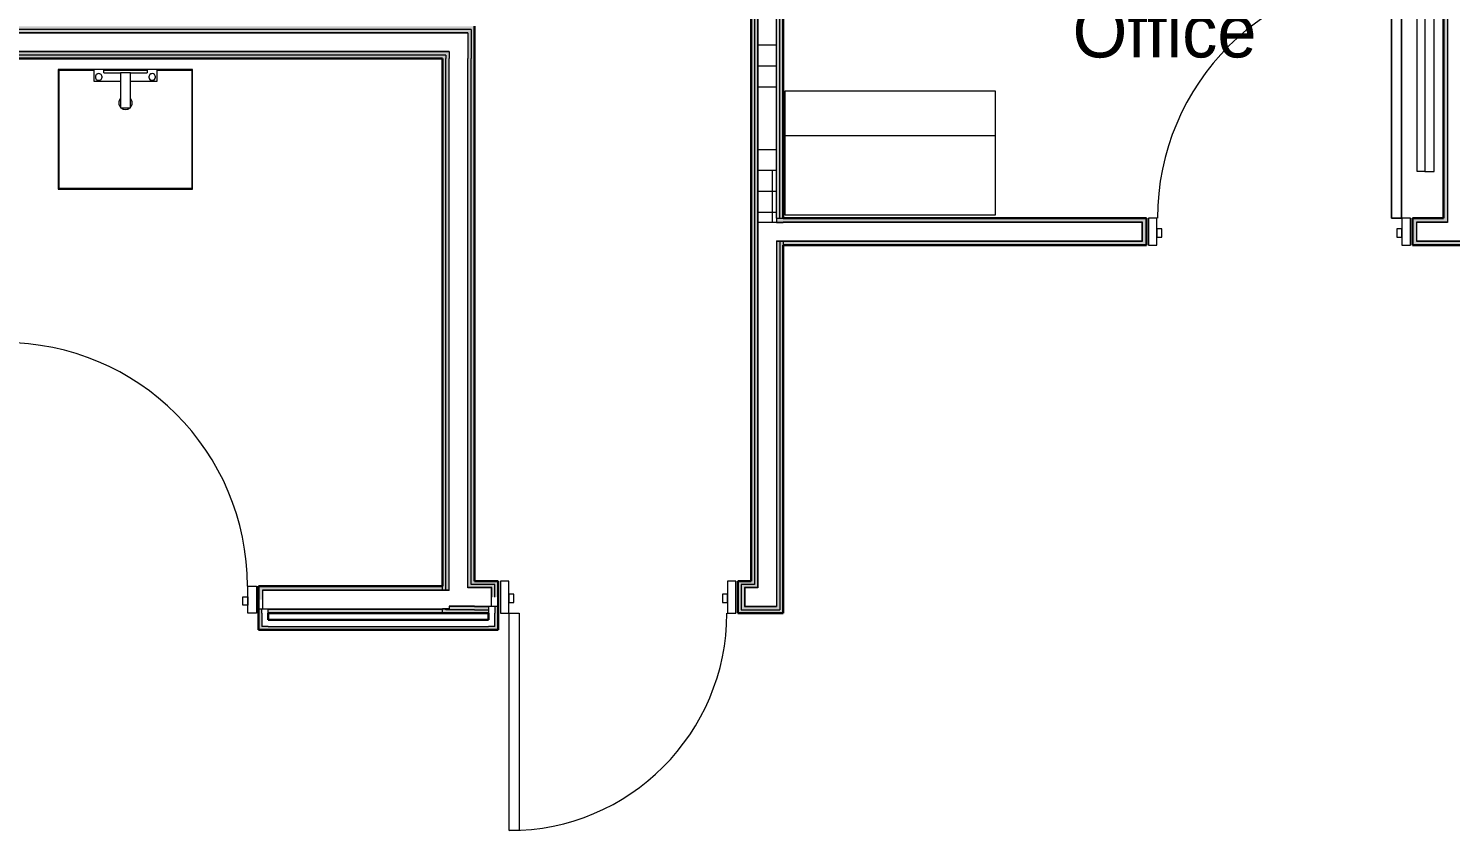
# Model space of a CAD drawing. Header units: millimetres. Extents: x 155920 to 295199, y -4084 to 97293.
# Drawn here: x 217233 to 222633, y 27581 to 30629 of the extents above; entities that cross this region are included whole.
import ezdxf

# ---------------------------------------------------------------- set-up
doc = ezdxf.new("R2010")
doc.units = ezdxf.units.MM
doc.header["$MEASUREMENT"] = 0
for name, color, linetype, lineweight in [('A-AREA-IDEN', 7, 'CONTINUOUS', 9), ('A-DOOR', 4, 'CONTINUOUS', 9), ('A-DOOR-FRAM', 4, 'CONTINUOUS', 18), ('A-WALL', 7, 'CONTINUOUS', 9), ('A-WALL-PATT', 7, 'CONTINUOUS', 25), ('I-FURN', 8, 'CONTINUOUS', 9), ('I-WALL', 7, 'CONTINUOUS', 9), ('P-SANR-FIXT', 7, 'CONTINUOUS', 9)]:
    doc.layers.add(name, color=color, linetype=linetype, lineweight=lineweight)
doc.styles.add('Century Gothic', font='GOTHIC.TTF', dxfattribs={"height": 200})

msp = doc.modelspace()

# ---------------------------------------------------------------- hatches: boundary and pattern name
at = {"layer": 'A-WALL-PATT', "lineweight": 9}
h = msp.add_hatch(color=256, dxfattribs=at)
h.paths.add_polyline_path([(219982.3, 29907.3), (219989.7, 29907.3), (219989.7, 33022.8), (220038.2, 33022.8), (220038.2, 33035.3), (219977.2, 33035.3), (219977.2, 29907.3)], flags=0)
h.paths.add_polyline_path([(220038.2, 33945.3), (220038.2, 33957.8), (219989.7, 33957.8), (219989.7, 34245.3), (219977.2, 34245.3), (219977.2, 33945.3)], flags=0)
at = {"layer": 'A-WALL-PATT', "lineweight": 5}
h = msp.add_hatch(color=256, dxfattribs=at)
h.paths.add_polyline_path([(220002.2, 29907.3), (220002.2, 33010.3), (220038.2, 33010.3), (220038.2, 33022.8), (219989.7, 33022.8), (219989.7, 29907.3)], flags=0)
h.paths.add_polyline_path([(220038.2, 33957.8), (220038.2, 33970.3), (220002.2, 33970.3), (220002.2, 34245.3), (219989.7, 34245.3), (219989.7, 33957.8)], flags=0)
h = msp.add_hatch(color=256, dxfattribs=at)
h.paths.add_polyline_path([(220074.2, 29907.3), (220086.7, 29907.3), (220086.7, 33022.8), (220038.2, 33022.8), (220038.2, 33010.3), (220074.2, 33010.3), (220074.2, 29920.8)], flags=0)
h.paths.add_polyline_path([(220038.2, 33957.8), (220086.7, 33957.8), (220086.7, 34245.3), (220074.2, 34245.3), (220074.2, 33970.3), (220038.2, 33970.3)], flags=0)
h = msp.add_hatch(color=256, dxfattribs=at)
h.paths.add_polyline_path([(220086.7, 29907.3), (220099.2, 29907.3), (220099.2, 33035.3), (220038.2, 33035.3), (220038.2, 33022.8), (220086.7, 33022.8), (220086.7, 29920.8)], flags=0)
h.paths.add_polyline_path([(220038.2, 33945.3), (220099.2, 33945.3), (220099.2, 34245.3), (220086.7, 34245.3), (220086.7, 33957.8), (220038.2, 33957.8)], flags=0)
for points in [[(222606, 29907.3), (222621, 29907.3), (222621, 34245.3), (222606, 34245.3), (222606, 29920.8)], [(217141.7, 30624.2), (218927.2, 30624.2), (218927.2, 30636.7), (217027.2, 30636.7), (217027.2, 30624.2)], [(218914.7, 30611.7), (218914.7, 30624.2), (217027.2, 30624.2), (217027.2, 30611.7), (218902.2, 30611.7)], [(218927.2, 28516.8), (218927.2, 30624.2), (218914.7, 30624.2), (218914.7, 28516.8)], [(218914.7, 28504.3), (218914.7, 30611.7), (218902.2, 30610.7), (218902.2, 28504.3)], [(218830.2, 30527.2), (218830.2, 30539.7), (217027.2, 30539.7), (217027.2, 30527.2), (218817.7, 30527.2)], [(219982.3, 28529.3), (219989.7, 28529.3), (219989.7, 29907.3), (219977.2, 29907.3), (219977.2, 28529.3)], [(220002.2, 28516.8), (220002.2, 29907.3), (219989.7, 29907.3), (219989.7, 28516.8)], [(220074.2, 28432.3), (220086.7, 28432.3), (220086.7, 29820.3), (220074.2, 29820.3), (220074.2, 28433.3)], [(218119.1, 28344.3), (218119.1, 28423.3), (218106.6, 28423.3), (218106.6, 28344.3)], [(219017.2, 28344.3), (219017.2, 28433.3), (219004.7, 28433.3), (219004.7, 28344.3)], [(219004.7, 28344.3), (219004.7, 28356.8), (218119.1, 28356.8), (218119.1, 28344.3), (218979.7, 28344.3)]]:
    msp.add_hatch(color=256, dxfattribs=at).paths.add_polyline_path(points, flags=0)
at = {"layer": 'A-WALL-PATT', "lineweight": 9}
for points in [[(218817.7, 30514.7), (218817.7, 30527.2), (217027.2, 30527.2), (217027.2, 30514.7), (218805.2, 30514.7)], [(220099.2, 28419.8), (220099.2, 29820.3), (220086.7, 29820.3), (220086.7, 28419.8)]]:
    msp.add_hatch(color=256, dxfattribs=at).paths.add_polyline_path(points, flags=0)
h = msp.add_hatch(color=256, dxfattribs=at)
h.paths.add_polyline_path([(218817.7, 28407.3), (218817.7, 28422.3), (218805.2, 28422.3), (218805.2, 28407.3)], flags=0)
h.paths.add_polyline_path([(218805.2, 28494.3), (218817.7, 28494.3), (218817.7, 30514.7), (218805.2, 30514.7), (218805.2, 28509.3)], flags=0)
at = {"layer": 'A-WALL-PATT', "lineweight": 5}
h = msp.add_hatch(color=256, dxfattribs=at)
h.paths.add_polyline_path([(218817.7, 28419.8), (218830.2, 28419.8), (218830.2, 28422.3), (218817.7, 28422.3)], flags=0)
h.paths.add_polyline_path([(218817.7, 28494.3), (218830.2, 28494.3), (218830.2, 30527.2), (218817.7, 30527.2), (218817.7, 28598.8)], flags=0)
at = {"layer": 'A-WALL-PATT', "lineweight": 9}
h = msp.add_hatch(color=256, dxfattribs=at)
h.paths.add_polyline_path([(229129.4, 29856.3), (229129.4, 29892.3), (230738.8, 29892.3), (230738.8, 29907.3), (229114.4, 29907.3), (229114.4, 29856.3)], flags=0)
h.paths.add_polyline_path([(226459.4, 29856.3), (226474.4, 29856.3), (226474.4, 29892.3), (227899.9, 29892.3), (227899.9, 29907.3), (226459.4, 29907.3)], flags=0)
h.paths.add_polyline_path([(228104.4, 29856.3), (228104.4, 29907.3), (227971.9, 29907.3), (227971.9, 29892.3), (228089.4, 29892.3), (228089.4, 29856.3)], flags=0)
h.paths.add_polyline_path([(222488.5, 29856.3), (222503.5, 29856.3), (222503.5, 29892.3), (222621, 29892.3), (222621, 29907.3), (222488.5, 29907.3)], flags=0)
h.paths.add_polyline_path([(223850.5, 29856.3), (223850.5, 29892.3), (225244.9, 29892.3), (225244.9, 29907.3), (223835.5, 29907.3), (223835.5, 29856.3)], flags=0)
h.paths.add_polyline_path([(225449.4, 29856.3), (225449.4, 29907.3), (225316.9, 29907.3), (225316.9, 29892.3), (225434.4, 29892.3), (225434.4, 29856.3)], flags=0)
h.paths.add_polyline_path([(222822.9, 29856.3), (222825.5, 29856.3), (222825.5, 29907.3), (222693, 29907.3), (222693, 29892.3), (222810.5, 29892.3), (222810.5, 29856.3)], flags=0)
h.paths.add_polyline_path([(221463.5, 29856.3), (221478.5, 29856.3), (221478.5, 29907.3), (220074.2, 29907.3), (220074.2, 29892.3), (221463.5, 29892.3)], flags=0)
at = {"layer": 'A-WALL-PATT', "lineweight": 5}
h = msp.add_hatch(color=256, dxfattribs=at)
h.paths.add_polyline_path([(230738.8, 29805.3), (230738.8, 29820.3), (229129.4, 29820.3), (229129.4, 29856.3), (229114.4, 29856.3), (229114.4, 29805.3), (230597.1, 29805.3)], flags=0)
h.paths.add_polyline_path([(228104.4, 29805.3), (228104.4, 29856.3), (228089.4, 29856.3), (228089.4, 29820.3), (226474.4, 29820.3), (226474.4, 29856.3), (226459.4, 29856.3), (226459.4, 29805.3), (227906, 29805.3)], flags=0)
h.paths.add_polyline_path([(225364.5, 29805.3), (225449.4, 29805.3), (225449.4, 29856.3), (225434.4, 29856.3), (225434.4, 29820.3), (223850.5, 29820.3), (223850.5, 29856.3), (223835.5, 29856.3), (223835.5, 29805.3), (225214.9, 29805.3)], flags=0)
h.paths.add_polyline_path([(222825.5, 29805.3), (222825.5, 29856.3), (222810.5, 29856.3), (222810.5, 29820.3), (222503.5, 29820.3), (222503.5, 29856.3), (222488.5, 29856.3), (222488.5, 29805.3), (222822.9, 29805.3)], flags=0)
h.paths.add_polyline_path([(220099.2, 29805.3), (221478.5, 29805.3), (221478.5, 29856.3), (221463.5, 29856.3), (221463.5, 29820.3), (220099.2, 29820.3)], flags=0)
h = msp.add_hatch(color=256, dxfattribs=at)
h.paths.add_polyline_path([(219004.7, 28468.3), (219004.7, 28516.8), (218914.7, 28516.8), (218914.7, 28504.3), (218992.2, 28504.3), (218992.2, 28468.3)], flags=0)
h.paths.add_polyline_path([(219952.2, 28468.3), (219952.2, 28504.3), (220002.2, 28504.3), (220002.2, 28516.8), (219939.7, 28516.8), (219939.7, 28468.3)], flags=0)
at = {"layer": 'A-WALL-PATT', "lineweight": 9}
h = msp.add_hatch(color=256, dxfattribs=at)
h.paths.add_polyline_path([(219927.2, 28468.3), (219939.7, 28468.3), (219939.7, 28516.8), (219989.7, 28516.8), (219989.7, 28529.3), (219927.2, 28529.3)], flags=0)
h.paths.add_polyline_path([(219004.7, 28468.3), (219017.2, 28468.3), (219017.2, 28529.3), (218927.2, 28529.3), (218927.2, 28516.8), (219004.7, 28516.8)], flags=0)
h = msp.add_hatch(color=256, dxfattribs=at)
h.paths.add_polyline_path([(218121.6, 28458.3), (218121.6, 28494.3), (218805.2, 28494.3), (218805.2, 28509.3), (218106.6, 28509.3), (218106.6, 28458.3)], flags=0)
h.paths.add_polyline_path([(217096.6, 28458.3), (217096.6, 28509.3), (217027.2, 28509.3), (217027.2, 28494.3), (217081.6, 28494.3), (217081.6, 28458.3)], flags=0)
at = {"layer": 'A-WALL-PATT', "lineweight": 5}
h = msp.add_hatch(color=256, dxfattribs=at)
h.paths.add_polyline_path([(218786.3, 28407.3), (218805.2, 28407.3), (218805.2, 28422.3), (218144.1, 28422.3), (218144.1, 28407.3), (218636.8, 28407.3)], flags=0)
h.paths.add_polyline_path([(217096.6, 28407.3), (217096.6, 28458.3), (217081.6, 28458.3), (217081.6, 28422.3), (217027.2, 28422.3), (217027.2, 28407.3)], flags=0)
h = msp.add_hatch(color=256, dxfattribs=at)
h.paths.add_polyline_path([(220099.2, 28407.3), (220099.2, 28419.8), (219939.7, 28419.8), (219939.7, 28468.3), (219927.2, 28468.3), (219927.2, 28407.3), (219982.3, 28407.3)], flags=0)
h.paths.add_polyline_path([(218979.7, 28407.3), (218979.7, 28419.8), (218817.7, 28419.8), (218817.7, 28407.3), (218935.8, 28407.3)], flags=0)
h = msp.add_hatch(color=256, dxfattribs=at)
h.paths.add_polyline_path([(220086.7, 28419.8), (220086.7, 28432.3), (219952.2, 28432.3), (219952.2, 28468.3), (219939.7, 28468.3), (219939.7, 28419.8), (219982.3, 28419.8)], flags=0)
h.paths.add_polyline_path([(218927.2, 28419.8), (218979.7, 28419.8), (218979.7, 28432.3), (218831.2, 28432.3), (218831.2, 28419.8)], flags=0)

# ---------------------------------------------------------------- linework, layer by layer
at = {"layer": 'A-DOOR'}
for p, q in [((222408.5, 30833.3), (222408.5, 29907.3)), ((222408.5, 29907.3), (222408.5, 30833.3)), ((222446.5, 29907.3), (222446.5, 30833.3)), ((222446.5, 30833.3), (222446.5, 29907.3)), ((222408.5, 29907.3), (222446.5, 29907.3)), ((222446.5, 29907.3), (222408.5, 29907.3)), ((219059.2, 27581.3), (219059.2, 28407.3)), ((219059.2, 28407.3), (219097.2, 28407.3)), ((219097.2, 28407.3), (219097.2, 27581.3)), ((219097.2, 27581.3), (219059.2, 27581.3))]:
    msp.add_line(p, q, dxfattribs=at)
for centre, radius, start, end in [((222446.5, 29907.3), 926, 90, 180), ((217138.6, 28509.3), 926, 0, 90), ((219059.2, 28407.3), 826, 270, 0)]:
    msp.add_arc(centre, radius, start, end, dxfattribs=at)
at = {"layer": 'A-DOOR-FRAM', "lineweight": 20}
for p, q in [((221518.5, 29907.3), (221486.5, 29907.3)), ((221486.5, 29907.3), (221486.5, 29805.3)), ((221518.5, 29805.3), (221518.5, 29907.3)), ((221537.5, 29867.3), (221518.5, 29867.3)), ((221518.5, 29867.3), (221518.5, 29835.3)), ((221537.5, 29835.3), (221537.5, 29867.3)), ((222448.5, 29867.3), (222429.5, 29867.3)), ((222429.5, 29867.3), (222429.5, 29835.3)), ((222448.5, 29907.3), (222448.5, 29805.3)), ((222480.5, 29907.3), (222448.5, 29907.3)), ((222448.5, 29835.3), (222448.5, 29867.3)), ((222480.5, 29805.3), (222480.5, 29907.3)), ((221518.5, 29835.3), (221537.5, 29835.3)), ((222429.5, 29835.3), (222448.5, 29835.3)), ((221486.5, 29805.3), (221518.5, 29805.3)), ((222448.5, 29805.3), (222480.5, 29805.3)), ((219057.2, 28529.3), (219025.2, 28529.3)), ((219025.2, 28529.3), (219025.2, 28407.3)), ((219057.2, 28407.3), (219057.2, 28529.3)), ((219887.2, 28529.3), (219887.2, 28407.3)), ((219919.2, 28529.3), (219887.2, 28529.3)), ((219919.2, 28407.3), (219919.2, 28529.3)), ((218047.6, 28437.3), (218047.6, 28469.3)), ((218047.6, 28469.3), (218066.6, 28469.3)), ((218066.6, 28509.3), (218098.6, 28509.3)), ((218066.6, 28407.3), (218066.6, 28509.3)), ((218066.6, 28469.3), (218066.6, 28437.3)), ((218098.6, 28509.3), (218098.6, 28407.3)), ((219076.2, 28479.3), (219057.2, 28479.3)), ((219057.2, 28479.3), (219057.2, 28447.3)), ((219076.2, 28447.3), (219076.2, 28479.3)), ((219887.2, 28479.3), (219868.2, 28479.3)), ((219868.2, 28479.3), (219868.2, 28447.3)), ((219887.2, 28447.3), (219887.2, 28479.3)), ((218066.6, 28437.3), (218047.6, 28437.3)), ((218098.6, 28407.3), (218066.6, 28407.3)), ((219025.2, 28407.3), (219057.2, 28407.3)), ((219057.2, 28447.3), (219076.2, 28447.3)), ((219868.2, 28447.3), (219887.2, 28447.3)), ((219887.2, 28407.3), (219919.2, 28407.3))]:
    msp.add_line(p, q, dxfattribs=at)
at = {"layer": 'A-WALL'}
for p, q in [((222621, 34245.3), (222621, 29907.3)), ((222622, 34245.3), (222622, 29907.3)), ((219989.7, 33022.8), (219989.7, 29907.3)), ((220002.2, 33010.3), (220002.2, 29907.3)), ((220003.2, 33009.3), (220003.2, 29907.3)), ((220073.2, 29907.3), (220073.2, 33009.3)), ((220074.2, 29907.3), (220074.2, 33010.3)), ((220086.7, 29907.3), (220086.7, 33022.8)), ((218914.7, 30624.2), (217027.2, 30624.2)), ((218914.7, 30624.2), (218914.7, 30611.7)), ((218902.2, 30611.7), (217027.2, 30611.7)), ((218901.2, 30610.7), (217027.2, 30610.7)), ((218901.2, 30610.7), (218901.2, 30540.7)), ((218902.2, 30611.7), (218902.2, 30610.7)), ((218902.2, 30610.7), (218902.2, 30514.7)), ((218914.7, 30611.7), (218914.7, 30514.7)), ((218831.2, 30540.7), (217027.2, 30540.7)), ((218830.2, 30539.7), (217027.2, 30539.7)), ((218817.7, 30527.2), (217027.2, 30527.2)), ((218817.7, 30527.2), (218817.7, 30514.7)), ((218817.7, 28494.3), (218817.7, 30514.7)), ((218830.2, 30539.7), (218830.2, 30527.2)), ((218830.2, 30527.2), (218830.2, 30514.7)), ((218830.2, 28494.3), (218830.2, 30514.7)), ((218831.2, 30540.7), (218831.2, 30539.7)), ((218831.2, 30539.7), (218831.2, 30514.7)), ((218831.2, 28493.3), (218831.2, 30514.7)), ((218901.2, 30540.7), (218901.2, 30514.7)), ((218901.2, 28503.3), (218901.2, 30514.7)), ((218902.2, 28504.3), (218902.2, 30514.7)), ((218914.7, 28516.8), (218914.7, 30514.7)), ((219989.7, 29907.3), (219989.7, 29892.3)), ((219989.7, 29892.3), (219989.7, 29891.3)), ((219989.7, 29891.3), (219989.7, 28529.3)), ((220002.2, 29907.3), (220002.2, 29892.3)), ((220002.2, 29907.3), (220002.2, 29892.3)), ((220002.2, 29892.3), (220002.2, 29891.3)), ((220003.2, 29892.3), (220002.2, 29892.3)), ((220002.2, 29891.3), (220002.2, 28529.3)), ((220003.2, 29907.3), (220003.2, 29892.3)), ((220003.2, 29892.3), (220003.2, 29891.3)), ((220003.2, 29891.3), (220003.2, 28529.3)), ((220073.2, 29891.3), (220003.2, 29891.3)), ((220073.2, 29907.3), (220073.2, 29892.3)), ((220073.2, 29892.3), (220073.2, 29891.3)), ((220073.2, 29891.3), (220099.2, 29891.3)), ((220074.2, 29907.3), (220074.2, 29892.3)), ((220074.2, 29907.3), (220086.7, 29907.3)), ((220074.2, 29892.3), (220099.2, 29892.3)), ((220086.7, 29907.3), (220099.2, 29907.3)), ((221463.5, 29892.3), (220099.2, 29892.3)), ((221462.5, 29891.3), (220099.2, 29891.3)), ((221462.5, 29856.3), (221462.5, 29891.3)), ((221463.5, 29856.3), (221463.5, 29892.3)), ((222503.5, 29892.3), (222503.5, 29856.3)), ((222621, 29892.3), (222503.5, 29892.3)), ((222504.5, 29891.3), (222504.5, 29856.3)), ((222622, 29891.3), (222504.5, 29891.3)), ((222621, 29907.3), (222621, 29892.3)), ((222622, 29907.3), (222622, 29892.3)), ((222622, 29892.3), (222622, 29891.3)), ((220073.2, 29821.3), (220074.2, 29821.3)), ((220073.2, 29821.3), (220073.2, 28529.3)), ((220074.2, 29821.3), (220099.2, 29821.3)), ((220074.2, 29820.3), (220086.7, 29820.3)), ((220074.2, 29820.3), (220074.2, 28529.3)), ((220086.7, 29820.3), (220099.2, 29820.3)), ((220086.7, 29820.3), (220086.7, 28529.3)), ((220099.2, 29821.3), (221462.5, 29821.3)), ((220099.2, 29820.3), (220099.2, 29805.3)), ((220099.2, 29820.3), (221463.5, 29820.3)), ((221462.5, 29821.3), (221462.5, 29856.3)), ((221463.5, 29820.3), (221463.5, 29856.3)), ((222503.5, 29856.3), (222503.5, 29820.3)), ((222503.5, 29820.3), (222810.5, 29820.3)), ((222504.5, 29856.3), (222504.5, 29821.3)), ((222504.5, 29821.3), (222809.5, 29821.3)), ((218927.2, 28516.8), (218914.7, 28516.8)), ((219004.7, 28516.8), (218927.2, 28516.8)), ((219004.7, 28468.3), (219004.7, 28516.8)), ((219939.7, 28516.8), (219939.7, 28468.3)), ((219989.7, 28516.8), (219939.7, 28516.8)), ((219989.7, 28529.3), (219989.7, 28516.8)), ((220002.2, 28529.3), (220002.2, 28516.8)), ((220002.2, 28516.8), (220002.2, 28504.3)), ((220003.2, 28529.3), (220003.2, 28504.3)), ((220073.2, 28529.3), (220073.2, 28503.3)), ((220074.2, 28529.3), (220074.2, 28433.3)), ((220086.7, 28529.3), (220086.7, 28432.3)), ((218121.6, 28494.3), (218121.6, 28458.3)), ((218805.2, 28494.3), (218121.6, 28494.3)), ((218805.2, 28493.3), (218122.6, 28493.3)), ((218122.6, 28493.3), (218122.6, 28458.3)), ((218122.6, 28458.3), (218122.6, 28423.3)), ((218805.2, 28494.3), (218805.2, 28509.3)), ((218817.7, 28494.3), (218805.2, 28494.3)), ((218830.2, 28493.3), (218805.2, 28493.3)), ((218830.2, 28494.3), (218817.7, 28494.3)), ((218831.2, 28493.3), (218830.2, 28493.3)), ((218902.2, 28503.3), (218901.2, 28503.3)), ((218914.7, 28504.3), (218902.2, 28504.3)), ((218927.2, 28503.3), (218902.2, 28503.3)), ((218927.2, 28504.3), (218914.7, 28504.3)), ((218992.2, 28504.3), (218927.2, 28504.3)), ((218991.2, 28503.3), (218927.2, 28503.3)), ((218991.2, 28468.3), (218991.2, 28503.3)), ((218991.2, 28433.3), (218991.2, 28468.3)), ((218992.2, 28468.3), (218992.2, 28504.3)), ((219939.7, 28468.3), (219939.7, 28419.8)), ((219952.2, 28504.3), (219952.2, 28468.3)), ((220002.2, 28504.3), (219952.2, 28504.3)), ((219952.2, 28468.3), (219952.2, 28432.3)), ((219953.2, 28503.3), (219953.2, 28468.3)), ((220003.2, 28503.3), (219953.2, 28503.3)), ((219953.2, 28468.3), (219953.2, 28433.3)), ((220003.2, 28504.3), (220003.2, 28503.3)), ((220073.2, 28503.3), (220073.2, 28433.3)), ((218119.1, 28407.3), (218119.1, 28423.3)), ((218119.1, 28407.3), (218119.1, 28356.8)), ((218122.6, 28423.3), (218144.1, 28423.3)), ((218122.6, 28423.3), (218144.1, 28423.3)), ((218144.1, 28423.3), (218805.2, 28423.3)), ((218144.1, 28422.3), (218144.1, 28423.3)), ((218144.1, 28422.3), (218805.2, 28422.3)), ((218144.1, 28407.3), (218144.1, 28422.3)), ((218830.2, 28423.3), (218805.2, 28423.3)), ((218817.7, 28422.3), (218805.2, 28422.3)), ((218805.2, 28407.3), (218805.2, 28422.3)), ((218830.2, 28422.3), (218817.7, 28422.3)), ((218817.7, 28419.8), (218817.7, 28422.3)), ((218830.2, 28419.8), (218817.7, 28419.8)), ((218831.2, 28423.3), (218830.2, 28423.3)), ((218830.2, 28423.3), (218830.2, 28422.3)), ((218831.2, 28419.8), (218830.2, 28419.8)), ((218901.2, 28433.3), (218831.2, 28433.3)), ((218831.2, 28433.3), (218831.2, 28432.3)), ((218927.2, 28432.3), (218831.2, 28432.3)), ((218831.2, 28432.3), (218831.2, 28423.3)), ((218927.2, 28419.8), (218831.2, 28419.8)), ((218927.2, 28433.3), (218901.2, 28433.3)), ((218927.2, 28433.3), (218979.7, 28433.3)), ((218927.2, 28432.3), (218979.7, 28432.3)), ((218927.2, 28419.8), (218979.7, 28419.8)), ((218979.7, 28433.3), (218991.2, 28433.3)), ((218979.7, 28433.3), (218991.2, 28433.3)), ((218979.7, 28433.3), (218979.7, 28432.3)), ((218979.7, 28432.3), (218979.7, 28419.8)), ((218979.7, 28419.8), (218979.7, 28407.3)), ((219004.7, 28433.3), (219004.7, 28407.3)), ((219004.7, 28356.8), (219004.7, 28407.3)), ((219939.7, 28419.8), (220086.7, 28419.8)), ((219952.2, 28432.3), (220074.2, 28432.3)), ((219953.2, 28433.3), (220073.2, 28433.3)), ((220074.2, 28433.3), (220074.2, 28432.3)), ((220086.7, 28432.3), (220086.7, 28419.8)), ((218144.1, 28356.8), (218119.1, 28356.8)), ((218144.1, 28356.8), (218979.7, 28356.8)), ((219004.7, 28356.8), (218979.7, 28356.8))]:
    msp.add_line(p, q, dxfattribs=at)
at = {"layer": 'A-WALL-PATT', "linetype": 'Continuous', "lineweight": 9}
for p, q in [((220003.2, 30566), (220073.2, 30566)), ((220003.2, 30486.7), (220073.2, 30486.7)), ((220003.2, 30407.3), (220073.2, 30407.3)), ((220003.2, 30169.2), (220073.2, 30169.2)), ((220003.2, 30089.8), (220073.2, 30089.8)), ((220058.7, 29891.3), (220058.7, 30089.8)), ((220003.2, 30010.4), (220073.2, 30010.4)), ((220003.2, 29931), (220073.2, 29931))]:
    msp.add_line(p, q, dxfattribs=at)
at = {"layer": 'I-FURN'}
for p, q in [((222506, 30084.9), (222506, 32484.9)), ((222536, 32484.9), (222536, 30084.9)), ((222536, 32484.9), (222536, 30084.9)), ((222571, 30084.9), (222571, 32484.9)), ((220905, 30390.4), (220105, 30390.4)), ((220105, 30390.4), (220105, 30220.4)), ((220905, 30220.4), (220905, 30390.4)), ((220905, 30220.4), (220105, 30220.4)), ((220105, 30220.4), (220105, 29920.4)), ((220905, 29920.4), (220905, 30220.4)), ((222536, 30084.9), (222506, 30084.9)), ((222536, 30084.9), (222571, 30084.9)), ((220105, 29920.4), (220905, 29920.4))]:
    msp.add_line(p, q, dxfattribs=at)
at = {"layer": 'I-WALL', "lineweight": 30}
for p, q in [((222606, 34245.3), (222606, 29907.3)), ((219977.2, 33035.3), (219977.2, 29907.3)), ((220099.2, 29907.3), (220099.2, 33035.3)), ((218927.2, 30624.2), (218927.2, 30636.7)), ((218927.2, 30514.7), (218927.2, 30624.2)), ((217027.2, 30514.7), (218805.2, 30514.7)), ((218805.2, 30514.7), (218805.2, 28509.3)), ((218927.2, 28529.3), (218927.2, 30514.7)), ((219977.2, 29907.3), (219977.2, 28529.3)), ((221478.5, 29907.3), (220099.2, 29907.3)), ((221478.5, 29805.3), (221478.5, 29907.3)), ((222606, 29907.3), (222488.5, 29907.3)), ((222488.5, 29907.3), (222488.5, 29805.3)), ((220099.2, 29805.3), (221478.5, 29805.3)), ((220099.2, 28529.3), (220099.2, 29805.3)), ((222488.5, 29805.3), (222825.5, 29805.3)), ((219017.2, 28529.3), (218927.2, 28529.3)), ((219017.2, 28433.3), (219017.2, 28529.3)), ((219977.2, 28529.3), (219927.2, 28529.3)), ((219927.2, 28529.3), (219927.2, 28407.3)), ((220099.2, 28419.8), (220099.2, 28529.3)), ((218805.2, 28509.3), (218106.6, 28509.3)), ((218106.6, 28509.3), (218106.6, 28423.3)), ((218106.6, 28423.3), (218106.6, 28407.3)), ((218106.6, 28407.3), (218106.6, 28344.3)), ((218144.1, 28407.3), (218805.2, 28407.3)), ((218144.1, 28381.8), (218144.1, 28407.3)), ((218805.2, 28407.3), (218817.7, 28407.3)), ((218817.7, 28407.3), (218927.2, 28407.3)), ((218927.2, 28407.3), (218979.7, 28407.3)), ((218979.7, 28407.3), (218979.7, 28381.8)), ((219017.2, 28407.3), (219017.2, 28433.3)), ((219017.2, 28344.3), (219017.2, 28407.3)), ((219927.2, 28407.3), (220099.2, 28407.3)), ((220099.2, 28407.3), (220099.2, 28419.8)), ((218979.7, 28381.8), (218144.1, 28381.8)), ((218106.6, 28344.3), (218119.1, 28344.3)), ((218119.1, 28344.3), (218144.1, 28344.3)), ((218144.1, 28344.3), (218979.7, 28344.3)), ((218979.7, 28344.3), (219004.7, 28344.3)), ((219004.7, 28344.3), (219017.2, 28344.3))]:
    msp.add_line(p, q, dxfattribs=at)
at = {"layer": 'I-WALL'}
for p, q in [((218106.6, 28423.3), (218119.1, 28423.3)), ((218119.1, 28423.3), (218122.6, 28423.3)), ((218991.2, 28433.3), (219004.7, 28433.3)), ((219004.7, 28433.3), (219017.2, 28433.3))]:
    msp.add_line(p, q, dxfattribs=at)
at = {"layer": 'P-SANR-FIXT'}
for p, q in [((217481, 30472.8), (217346.6, 30472.8)), ((217346.6, 30472.8), (217346.6, 30017.8)), ((217349.8, 30021), (217349.8, 30469.7)), ((217349.8, 30469.7), (217481, 30469.7)), ((217519.1, 30472.8), (217481, 30472.8)), ((217481, 30472.8), (217481, 30428.4)), ((217684.2, 30472.8), (217519.1, 30472.8)), ((217519.1, 30460.1), (217519.1, 30472.8)), ((217519.1, 30469.7), (217684.2, 30469.7)), ((217519.1, 30460.1), (217582.6, 30460.1)), ((217620.7, 30460.1), (217582.6, 30460.1)), ((217582.6, 30460.1), (217582.6, 30326.8)), ((217620.7, 30326.8), (217620.7, 30460.1)), ((217620.7, 30460.1), (217684.2, 30460.1)), ((217722.3, 30472.8), (217684.2, 30472.8)), ((217684.2, 30472.8), (217684.2, 30460.1)), ((217856.6, 30472.8), (217722.3, 30472.8)), ((217722.3, 30428.4), (217722.3, 30472.8)), ((217722.3, 30469.7), (217853.4, 30469.7)), ((217853.4, 30469.7), (217853.4, 30021)), ((217856.6, 30017.8), (217856.6, 30472.8)), ((217481, 30428.4), (217582.6, 30428.4)), ((217620.7, 30428.4), (217722.3, 30428.4)), ((217582.6, 30326.8), (217620.7, 30326.8)), ((217346.6, 30017.8), (217856.6, 30017.8)), ((217853.4, 30021), (217349.8, 30021))]:
    msp.add_line(p, q, dxfattribs=at)
for centre, radius, start, end in [((217500, 30444.3), 12.7, 0, 180), ((217500, 30444.3), 12.7, 105, 165), ((217500, 30444.3), 12.7, 60, 90), ((217703.2, 30444.3), 12.7, 0, 180), ((217703.2, 30444.3), 12.7, 90, 120), ((217500, 30444.3), 12.7, 180, 210), ((217500, 30444.3), 12.7, 180, 0), ((217500, 30444.3), 12.7, 255, 315), ((217500, 30444.3), 12.7, 0, 45), ((217500, 30444.3), 12.7, 345, 0), ((217703.2, 30444.3), 12.7, 135, 180), ((217703.2, 30444.3), 12.7, 180, 195), ((217703.2, 30444.3), 12.7, 180, 0), ((217703.2, 30444.3), 12.7, 210, 330), ((217703.2, 30444.3), 12.7, 0, 45), ((217703.2, 30444.3), 12.7, 345, 0), ((217601.6, 30345.8), 25.4, 141.7535, 180), ((217601.6, 30345.8), 25.4, 0, 38.2465), ((217601.6, 30345.8), 25.4, 180, 220.9514), ((217601.6, 30345.8), 25.4, 229.0486, 310.9514), ((217601.6, 30345.8), 25.4, 319.0486, 0)]:
    msp.add_arc(centre, radius, start, end, dxfattribs=at)

# ---------------------------------------------------------------- texts
at = {"layer": 'A-AREA-IDEN', "style": 'Century Gothic'}
msp.add_text('Office', height=200, dxfattribs=at).set_placement((221198, 30518.5))

doc.saveas('drawing.dxf')
